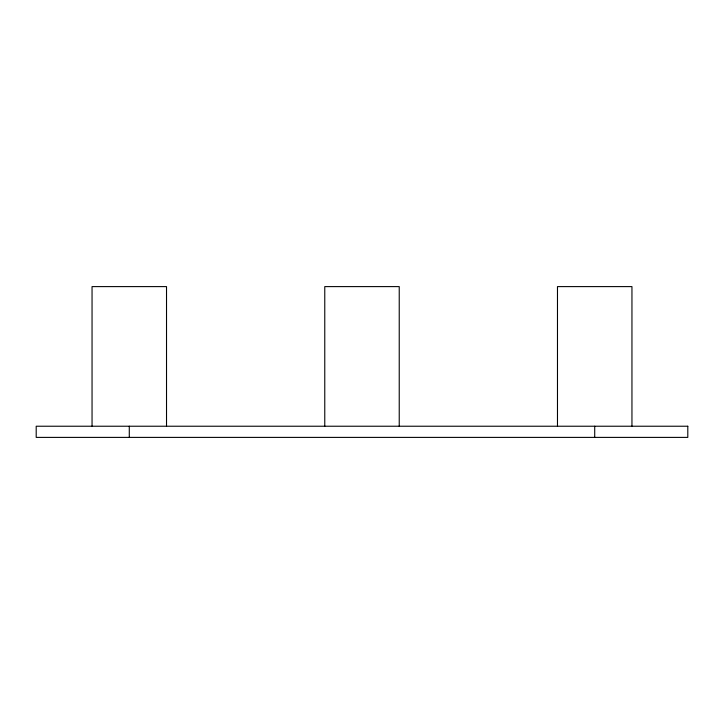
<?xml version="1.0" encoding="UTF-8"?>
<svg xmlns="http://www.w3.org/2000/svg" width="724" height="724" viewBox="0 0 724 724"><rect width="100%" height="100%" fill="white"/><g stroke="black" fill="none" stroke-linecap="round" stroke-linejoin="round"><path stroke-width="1.09" d="M631.952 426.228L631.952 286.604L557.48 286.604L557.48 426.228M594.712 426.228L594.712 437.396M399.232 426.228L399.232 286.604L324.768 286.604L324.768 426.228M166.52 426.228L166.52 286.604L92.048 286.604L92.048 426.228M129.288 426.228L129.288 437.396M687.8 426.228L36.2 426.228L36.2 437.396L687.8 437.396L687.8 426.228"/></g></svg>
